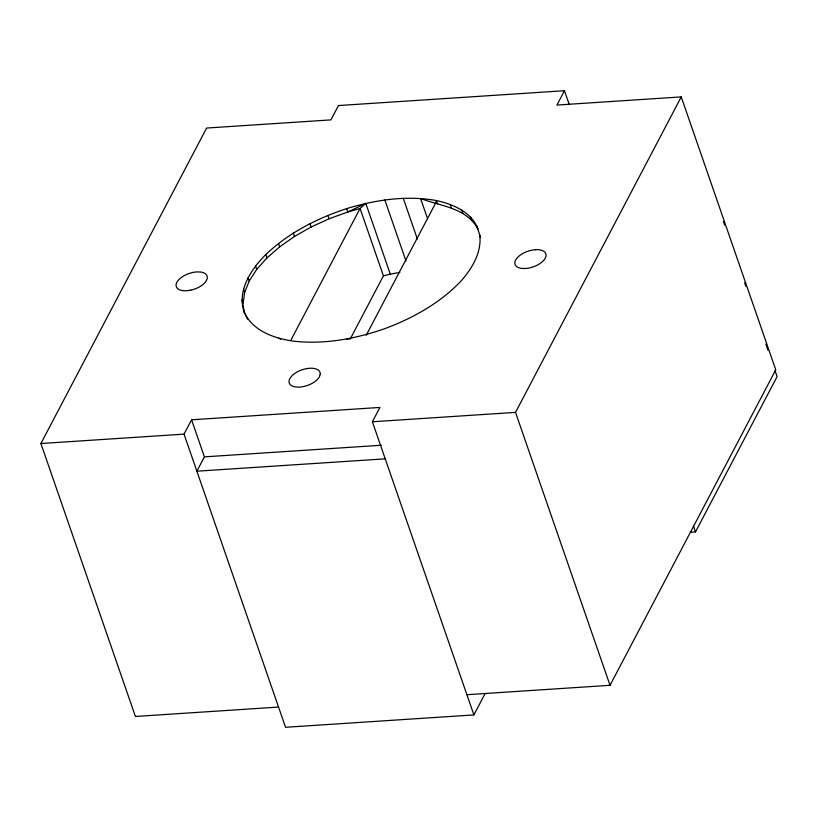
<?xml version="1.0" encoding="UTF-8"?>
<svg xmlns="http://www.w3.org/2000/svg" width="818" height="818" viewBox="0 0 818 818"><rect width="100%" height="100%" fill="white"/><g stroke="black" fill="none" stroke-linecap="round" stroke-linejoin="round"><path stroke-width="1.23" d="M241.954 299.95L244.674 313.468C236.249 291.627 250.768 269.47 265.809 254.541C288.529 232.915 317.036 218.345 346.648 208.621C375.534 199.848 406.362 195.175 436.362 200.543C452.855 204.183 471.638 211.923 477.876 228.999C466.536 207.711 440.728 206.248 420.575 198.477L427.64 218.866M243.12 303.325L244.654 292.404L249.234 281.003L256.74 269.398L266.975 257.915L279.674 246.832L294.521 236.443L311.116 227.015L329.041 218.784L347.814 211.985L360.073 208.457L365.81 203.406L390.309 274.163L399.828 272.425M278.549 707.069L135.41 716.456L40.9 443.53L206.617 128.048L330.922 119.888L338.458 105.553L564.461 90.716L569.062 103.998M184.04 434.133L191.576 419.798L379.92 407.436L372.384 421.771L473.898 714.922L285.554 727.284L184.04 434.133L40.9 443.53M191.576 419.798L204.408 456.863L196.872 471.199L385.217 458.837M290.84 340.278L360.073 208.457L383.417 275.85L350.861 337.814M366.178 335.329L435.411 203.508L436.362 200.543L437.528 203.917M564.461 90.716L556.935 105.062L681.241 96.902L775.75 369.828L610.034 685.31L466.894 694.707M610.034 685.31L515.524 412.384L681.241 96.902M473.898 714.922L485.146 693.511M690.474 532.252L695.494 531.925L777.1 376.577L775.014 370.564M365.81 203.406L347.814 211.985L346.648 208.621M383.417 275.85L390.309 274.163M243.508 310.104C250.952 330.472 273.764 338.366 293.457 341.147C324.439 344.654 355.728 338.826 384.961 328.601C413.448 317.895 440.912 302.691 461.781 280.175C472.436 267.783 481.72 252.261 479.798 235.287L480.575 237.537L476.71 225.625M372.384 421.771L515.524 412.384M204.408 456.863L381.3 445.248M346.771 338.979L350.554 338.928M278.601 338.171L280.686 339.265M245.247 314.613L247.547 319.163M723.398 221.484L724.646 225.093M744.625 282.793L745.873 286.402M765.863 344.112L767.938 350.124M693.439 525.974L695.494 531.925M470.626 217.118L471.802 220.492M461.71 209.981L462.876 213.355M450.186 204.408L451.352 207.782M403.254 198.273L417.374 239.05M384.838 199.929L406.014 261.095M327.875 215.42L329.041 218.784M309.95 223.641L311.116 227.015M293.355 233.069L294.521 236.443M278.509 243.457L279.674 246.832M265.809 254.541L266.975 257.915M255.564 266.034L256.74 269.398M248.069 277.629L249.234 281.003M243.488 289.03L244.654 292.404M320.227 374.307L319.449 376.699A16.288 8.272 -19.1 0 1 299.685 387.088A16.288 8.272 -19.1 0 1 289.797 378.652L291.576 376.178A16.288 8.272 -19.1 0 1 309.562 368.264A16.288 8.272 -19.1 0 1 320.227 374.307M190.758 290.165L186.76 290.738A16.288 8.272 -19.1 0 1 176.872 282.302A16.288 8.272 -19.1 0 1 196.637 271.924L200.308 271.985A16.288 8.272 -19.1 0 1 206.525 280.359A16.288 8.272 -19.1 0 1 190.758 290.165M535.381 249.694L531.373 250.267A16.288 8.272 -19.1 0 0 515.616 260.073A16.288 8.272 -19.1 0 0 521.833 268.437L525.504 268.509A16.288 8.272 -19.1 0 0 545.269 258.13A16.288 8.272 -19.1 0 0 535.381 249.694"/></g></svg>
